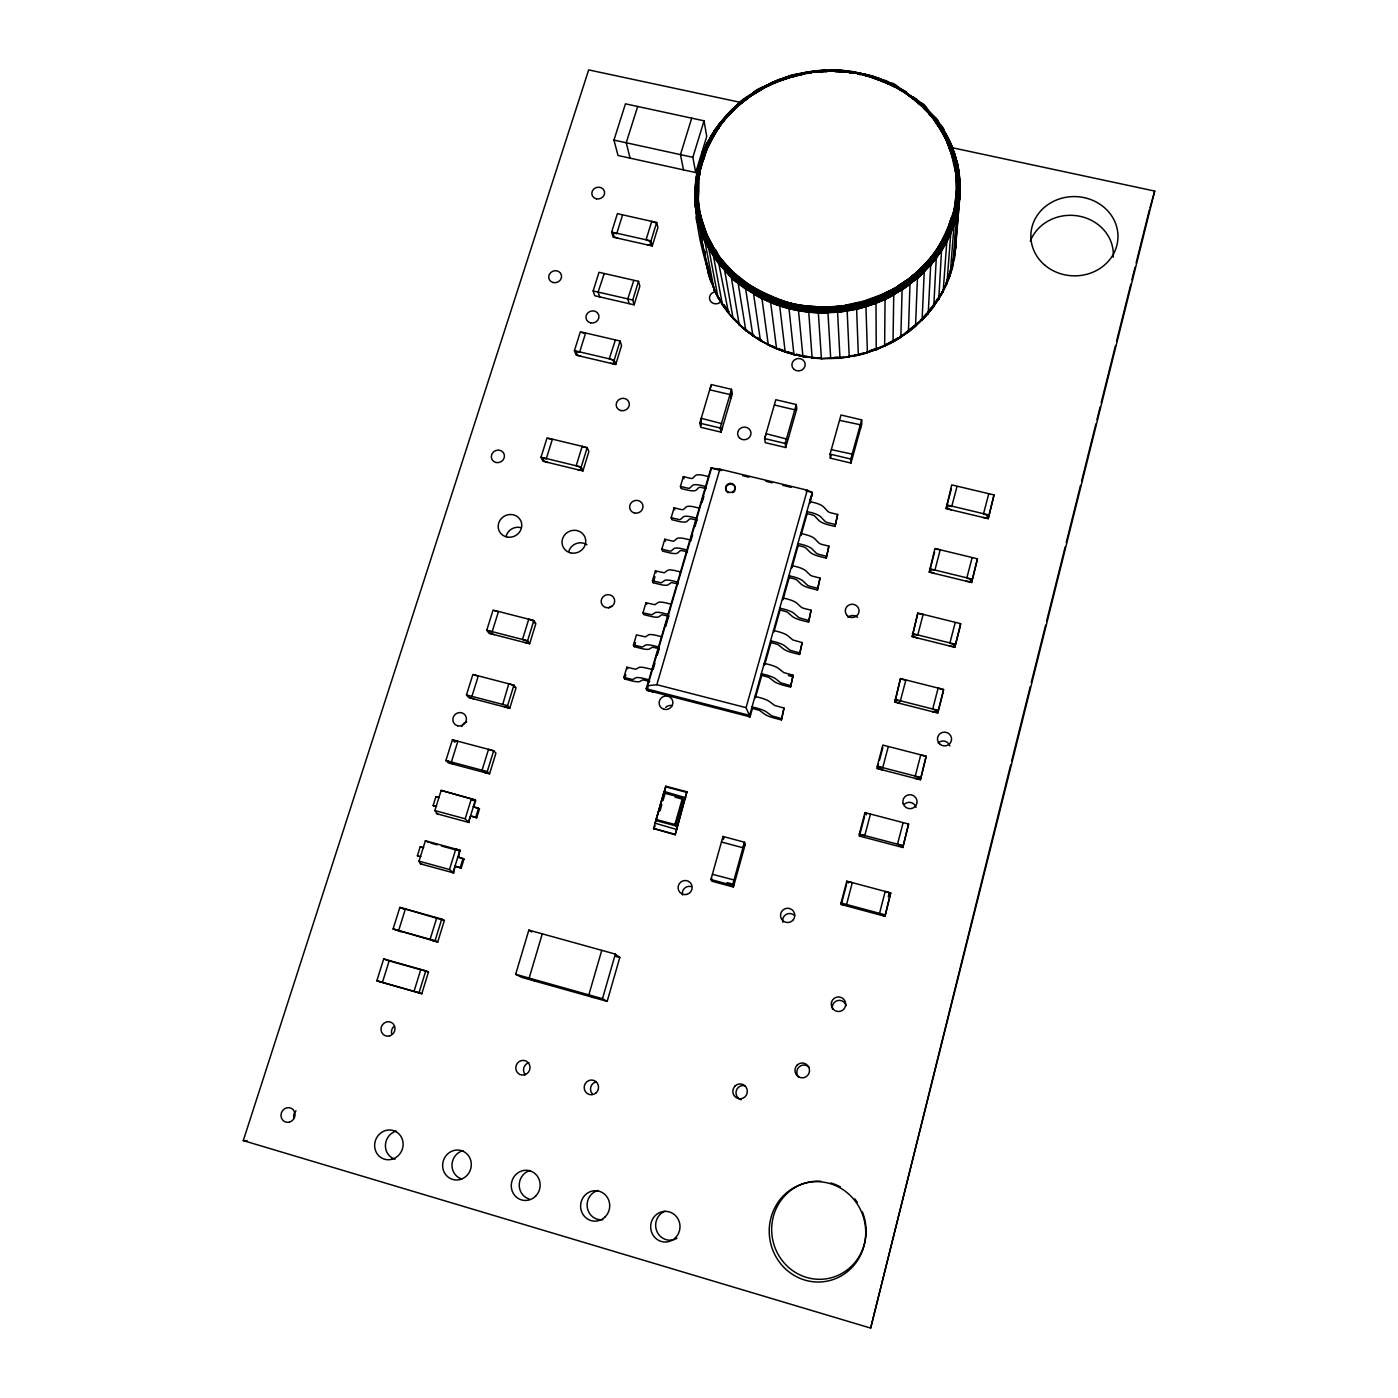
<?xml version="1.0" encoding="UTF-8"?>
<svg xmlns="http://www.w3.org/2000/svg" width="1398" height="1398" viewBox="0 0 1398 1398"><rect width="100%" height="100%" fill="white"/><g stroke="black" fill="none" stroke-linecap="round" stroke-linejoin="round"><path stroke-width="1.5" d="M714.623 134.365L706.899 149.603L698.616 174.383L702.757 157.887L706.305 149.499L713.557 134.365L719.323 127.148L713.749 134.173L705.693 151.124C711.879 137.179 699.315 153.99 702.53 154.147C706.951 153.098 703.211 163.356 699.489 162.692C701.01 162.867 694.334 174.4 697.864 171.028C702.984 171.57 695.051 184.204 697.305 188.136C695.575 220.395 709.398 252.601 732.989 274.48C801.299 341.462 935.978 305.987 955.131 209.927C956.267 199.582 960.199 184.781 956.267 175.327C956.022 177.109 954.624 183.103 957.647 184.361C958.381 167.376 948.438 148.607 944.821 135.274C982.445 200.508 935.594 285.804 865.974 303.436C798.538 326.52 712.036 287.324 698.685 214.051C684.391 145.235 743.753 79.424 810.788 72.434M817.655 306.704L817.585 308.434L838.94 308.469L865.24 303.174L889.932 293.108L898.565 287.604L897.813 285.961L905.45 280.858L906.096 281.837L881.946 295.922L852.221 306.442L825.554 309.255L812.186 308.766L808.219 307.822L808.359 305.97M882.645 769.966L878.608 768.673L878.608 766.855L882.662 767.904L888.254 746.742M883.816 296.114L892.378 291.798L893.741 294.926L893.025 341.986L884.637 346.232L885.039 299.574C883.868 290.102 871.164 304.712 865.834 302.999C827.668 314.76 784.453 309.797 750.656 288.215C709.869 263.68 687.362 210.294 701.569 165.663M818.284 71.962C826.498 70.075 835.48 69.131 844.864 71.001M695.575 202.448L694.928 188.957L697.305 188.136M883.606 915.76L883.623 914.607M884.986 916.302L890.701 892.903L846.804 881.159L841.037 902.968L841.264 904.523L884.986 916.302L890.701 892.903M889.932 293.108L890.474 292.252C930.911 268.101 956.791 233.658 956.302 183.75M956.547 183.767C957.473 200.945 954.974 218.472 946.673 234.619L950.081 226.319L948.875 225.532L941.605 241.382L942.584 242.448L946.621 234.375M957.473 184.047L957.473 192.907L956.494 175.362L953.506 158.708L944.244 135.082M808.481 308.416L812.098 357.94L821.377 358.727L839.988 358.255L837.385 308.626M899.683 336.464L900.836 337.337L902.094 289.945L900.557 286.922L892.378 291.798M698.755 182.212C699.559 199.04 696.152 211.36 697.637 182.474M806.995 356.333L802.941 356.577L798.503 310.688C798.45 309.045 799.044 307.455 798.974 305.812C775.174 299.015 746.847 287.901 728.76 267.385C700.66 239.25 690.787 195.038 703.701 157.502C701.901 150.233 741.15 96.008 718.31 127.183L713.557 134.47C727.572 112.312 748.21 95.606 771.644 83.653M797.839 74.793C811.312 69.393 837.577 69.83 854.195 71.857C853.357 76.104 846.891 69.917 844.637 71.228C830.045 70.11 814.702 70.18 800.565 74.653L803.85 73.989C778.738 77.572 829.101 67.803 826.34 71.228M830.709 358.5L827.738 309.203M865.834 302.999L867.424 352.803L858.355 355.267L856.485 305.515M894.86 702.128L900.469 678.572L943.528 689.441L943.161 692.22L937.743 713.032L894.86 702.128L900.469 678.572M889.268 893.969L889.32 892.728L885.196 891.435L879.499 913.506M900.399 337.18L908.455 331.868L909.958 284.144L908.35 281.505L900.557 286.922M908.35 332.112L915.533 326.136L917.438 278.115L915.69 275.598L908.35 281.505M900.207 703.491L896.205 702.163L896.275 700.066L900.312 701.08L905.817 680.249L901.797 679.236M920.496 319.635L922.103 320.125L924.27 271.299L922.54 269.22L915.69 275.598M697.27 199.687L697.917 182.317L699.839 173.894M698.091 182.264C695.121 223.348 710.446 285.646 798.94 306.477C776.24 301.286 749.101 290.487 734.999 273.501M954.152 251.238C958.032 249.945 955.009 217.441 955.603 242.431M955.987 241.854L954.205 259.172L952.597 259.626M957.595 188.765L960.234 189.831L959.779 198.97L957.123 197.502L957.368 180.045L952.912 155.772L956.005 167.708L957.403 180.325M922.54 269.22L928.849 262.405L930.719 264.379L928.237 313.362L907.844 331.99M742.478 102.823L588.68 69.9L243.287 1140.593L870.657 1328.1L1010.632 765.038M912.195 636.667L917.822 613.058L960.618 623.648L960.146 626.793L954.817 647.291L912.195 636.667L917.822 613.058M816.415 72.084L816.275 70.704L825.816 70.424M927.73 313.694L933.759 306.546L936.345 256.725L934.615 255.222L928.849 262.405M818.075 309.133L821.43 358.587M901.483 846.943L901.588 845.475L897.499 844.182L903.091 822.845M937.219 299.277L938.792 299.067L941.605 249.071L939.788 247.673L934.615 255.222M917.507 637.995L913.541 636.667L913.698 634.255L917.7 635.269L923.152 614.369L919.133 613.739M902.828 847.503L908.578 824.051L864.96 812.605L859.281 834.082L859.403 836.039L902.828 847.503L908.578 824.051M941.553 291.763L943.178 291.431L946.761 242.116L945.922 240.806L944.332 239.809L939.788 247.673M947.984 278.062L945.66 284.056L946.953 283.549L950.745 233.833L949.889 232.575L948.246 231.701L944.332 239.809M957.106 167.865L957.42 163.409L954.834 162.85M948.368 276.035L950.098 275.458L954.048 225.34L952.807 223.89L951.496 223.365L948.246 231.701M958.591 178.647L959.098 172.338L957.123 163.042M951.217 267.892L952.58 267.21L956.669 216.655L958.556 207.62L955.935 206.222L957.123 197.502M956.844 220.325L957.193 215.974M958.259 202.92L958.609 198.568M959.675 185.515L958.783 171.727L956.459 171.395M942.584 291.885L949.714 275.913L954.397 258.822L959.657 198.516L959.71 180.534L957.368 180.045M959.902 180.726L960.269 190.058L955.341 250.731M929.268 572.166L934.913 548.505L977.447 558.816L971.627 582.512L929.268 572.166L934.598 552.053M695.662 193.658L695.697 180.167L698.074 179.521M695.086 188.765L697.322 171.29M915.008 778.354L919.098 779.158L919.272 777.393L915.201 776.327L920.758 754.833L924.794 756.161M934.563 573.46L930.631 572.114L930.858 569.44L934.843 570.419L940.225 549.798L936.206 549.222M792.649 353.642L776.606 348.853L770.665 302.615L771.696 299.12M870.255 350.531L875.428 348.749L876.231 349.622L876.004 303.383L874.956 299.871M956.145 192.208L954.851 209.455L950.081 226.319M957.403 192.679C957.857 207.131 952.405 211.972 948.875 225.532M946.096 508.61L951.758 484.896L994.03 494.944L988.194 518.693L946.096 508.61L951.356 488.793M956.215 204.545L957.49 192.435M920.426 779.769L926.175 756.231L882.854 745.082L877.245 766.244L877.262 768.568L920.426 779.769L926.175 756.231M790.15 302.702L789.818 304.502L786.095 304.065M951.356 509.868L947.46 508.505L947.757 505.569L951.723 506.513L956.983 486.591M835.235 70.389L844.829 70.669L835.305 70.022M932.379 711.669L936.45 712.386L936.695 710.324L932.641 709.293L938.128 688.078L942.13 689.406M797.664 74.199C783.981 75.44 786.218 79.616 797.943 75.177M937.743 713.032L943.528 689.441M699.192 173.911L697.515 182.788L700.608 165.715M959.465 198.306C954.362 259.888 897.446 307.245 837.647 311.789C805.563 314.795 772.343 306.948 745.711 288.617C743.963 284.248 726.838 280.282 732.989 274.48M954.013 257.354L954.869 251.046M955.131 250.889L951.916 267.787L946.341 284.056M949.469 645.963L953.523 646.627L953.873 644.268L949.836 643.255L955.201 622.669M699.175 172.601L697.078 191.246L698.301 190.565M764.426 293.37C764.322 297.914 753.347 292.077 756.475 289.141M767.519 343.908L760.425 340.658L753.609 294.192L754.972 290.871M954.817 647.291L960.618 623.648M966.315 581.219L970.369 581.813L970.771 579.191L966.769 578.213L972.047 557.924M773.251 82.587L764.968 86.606L781.639 79.179L811.522 72.347M755.794 290.819L748.14 286.031L748.891 284.423M971.627 582.512L977.447 558.816M982.916 517.435L986.953 517.976L987.425 515.058L983.458 514.115L988.666 494.123M825.816 70.215C812.308 70.582 788.28 74.513 779.909 80.298M842.225 71.875C817.009 68.799 865.397 73.098 835.13 71.42M697.165 171.465L695.697 180.167M988.194 518.693L994.03 494.944M954.502 209.263L955.987 200.823M741.709 279.198L740.888 280.753L748.14 286.031M760.564 340.867L745.816 330.487L738.196 283.549L739.857 280.439M781.307 300.151L780.888 301.951L789.818 304.502M821.342 358.517L849.25 357.084L846.996 307.403M731.259 276.961L739.192 324.686L745.99 330.732L747.126 330.243M770.508 83.129L779.385 79.441L770.578 83.076L771.486 84.247M812.168 357.975L819.7 357.713M714.046 134.173L705.973 149.534L698.86 174.016M699.017 173.946L700.922 165.628M958.451 207.393L953.925 224.868M844.497 71.473C907.424 74.723 965.686 132.6 958.067 197.66C952.073 265.41 883.711 314.253 818.022 310.094C753.959 309.692 691.888 254.611 696.396 188.206C699.122 122.325 761.997 71.543 825.764 70.704M788.542 76.663C784.558 76.838 745.466 94.417 770.123 84.946M862.566 74.111C840.513 70.844 863.597 73.203 868.088 76.453M699.996 162.465C668.803 262.352 787.965 341.077 875.62 301.671C953.453 277.8 990.466 166.047 926.542 110.914M1011.698 760.809L1030.221 686.645M1031.287 682.416L1045.582 625.203M1046.648 620.974L1065.171 546.828M1066.237 542.581L1080.532 485.386M1081.58 481.139L1095.875 423.944M1096.941 419.715L1100.121 406.993M1101.17 402.764L1115.464 345.551M1116.53 341.322L1130.825 284.109M1131.873 279.88L1135.054 267.158M1136.12 262.929L1149.348 209.962M870.657 1328.1L1154.713 191.072L951.793 147.629M954.694 209.351L949.871 226.057M949.696 228.224C957.053 208.809 959.238 187.472 955.516 167.009M888.272 896.695L889.32 892.728M729.057 311.841L722.451 304.816L713.539 256.638L715.671 254.069M841.264 904.523L846.489 884.812M859.403 836.039L864.541 816.624M877.262 768.568L878.381 764.374M879.499 760.163L882.837 747.546M846.541 904.628L852.273 882.627L848.202 881.719L848.341 883.012M753.33 94.348L757.733 91.482M933.759 306.546L927.94 313.694M762.382 87.392C751.757 91.045 751.233 96.008 761.595 89.332M733.408 887.031L732.517 885.388L744.487 842.225L722.993 836.476L710.935 879.552L711.949 881.229L733.408 887.031L745.309 844.112L744.487 842.225M850.963 463.053L850.788 459.051L861.657 419.872L841.002 415.014L830.062 454.123L830.342 458.16L850.963 463.053L861.762 424.083L861.657 419.872M733.688 885.493L734.02 879.971L712.561 874.327M781.115 718.485L771.766 715.846L766.139 711.722A10.59 2.027 15.7 0 0 757.594 708.314L752.037 706.881L752.456 708.367L759.603 710.429L764.828 714.273A10.537 2.01 15.6 0 0 774.719 718.188L781.43 719.918L783.998 708.07L774.667 705.448L769.057 701.254A10.572 2.08 15.7 0 0 760.529 697.829L754.972 696.396M790.237 685.527L780.923 682.906L775.383 678.589A10.537 2.202 15.7 0 0 766.89 675.129L761.351 673.714L761.753 675.304L768.865 677.366L774.02 681.368A10.485 2.184 15.6 0 0 783.841 685.37L790.534 687.082L793.103 675.199L783.806 672.595L778.267 668.209A10.537 2.254 15.7 0 0 769.791 664.732L764.269 663.316L764.654 664.941L771.032 642.189M799.307 652.831L790.027 650.227L784.558 645.719A10.502 2.359 15.6 0 0 776.117 642.189L770.595 640.791L770.962 642.486L778.039 644.548L783.125 648.724A10.45 2.342 15.5 0 0 792.893 652.796L799.569 654.474L802.155 642.573L792.876 639.969L787.424 635.426A10.485 2.412 15.6 0 0 779.001 631.879L773.496 630.481M808.306 620.363L799.062 617.776L793.662 613.093A10.468 2.516 15.6 0 0 785.274 609.511L779.769 608.13L780.101 609.93L787.161 611.975L792.177 616.308A10.415 2.499 15.5 0 0 801.893 620.45L808.533 622.11L811.12 610.192L804.095 608.445A3.582 0.874 15.5 0 1 801.264 607.221L796.511 602.87A10.45 2.569 15.6 0 0 788.14 599.253L782.653 597.89L782.967 599.707M817.236 588.139L810.228 586.409A3.582 0.909 15.4 0 1 807.397 585.168L802.697 580.712A10.433 2.674 15.6 0 0 794.361 577.059L788.874 575.696L789.171 577.584L793.592 578.685A3.617 0.926 15.6 0 1 797 580.17L801.159 584.137A10.38 2.656 15.4 0 0 810.805 588.348L817.446 589.991L820.032 578.056L813.042 576.308A3.565 0.926 15.4 0 1 810.211 575.067L805.528 570.559A10.415 2.726 15.6 0 0 797.21 566.889L791.74 565.526L792.019 567.466M826.096 556.159L819.123 554.447A3.565 0.979 15.4 0 1 816.31 553.189L811.661 548.575A10.38 2.831 15.6 0 0 803.378 544.853L797.926 543.507L798.188 545.5L802.592 546.583A3.6 0.979 15.6 0 1 805.964 548.086L810.071 552.21A10.345 2.813 15.4 0 0 819.665 556.474L826.27 558.099L828.874 546.129L821.902 544.416A3.565 0.996 15.4 0 1 819.088 543.158L814.475 538.492A10.38 2.883 15.5 0 0 806.209 534.77L800.757 533.424L801.002 535.451M834.903 524.407L827.931 522.712A3.547 1.031 15.4 0 1 825.135 521.437L820.574 516.666A10.345 2.988 15.5 0 0 812.343 512.891L806.891 511.563L807.135 513.643L811.522 514.709A3.582 1.031 15.5 0 1 814.877 516.246L818.931 520.51A10.293 2.971 15.4 0 0 828.455 524.844L835.043 526.452L837.664 514.464L830.709 512.769A3.547 1.048 15.4 0 1 827.913 511.493L823.37 506.653A10.345 3.041 15.5 0 0 815.139 502.861L809.704 501.533M781.43 719.918L783.998 708.07M790.534 687.082L793.103 675.199M799.569 654.474L802.155 642.573M808.533 622.11L811.12 610.192M817.446 589.991L820.032 578.056M826.27 558.099L828.874 546.129M835.043 526.452L837.664 514.464M830.342 458.16L831.251 454.892M748.646 716.545L750.079 716.859L746.06 707.65L807.275 490.191L719.865 469.151L710.988 468.05L646.226 688.76L646.994 690.297L654.054 692.15M752.456 708.367L750.079 716.859L646.994 690.297L647.99 686.925M755.392 697.934L761.753 675.304M773.95 631.861L780.329 609.109M783.23 598.763L789.625 576.011M791.932 567.745L798.328 544.993M807.275 513.153L801.159 534.945L800.897 532.918M807.275 490.191L812.255 492.428L810.071 503.158L809.844 501.043M719.341 297.844L718.013 297.494L708.856 248.966L711.075 246.537M1149.942 207.865L1154.713 191.072M675.182 834.816L686.872 791.792L665.728 786.2L653.548 828.49L675.182 834.816L686.872 791.792M785.711 447.535L796.773 408.81L796.283 404.529L775.82 399.723L764.619 438.57L765.283 442.677L785.711 447.535L785.169 443.446L796.283 404.529M675.723 825.834L674.902 824.505L682.504 797.926L663.928 793.016L656.274 819.543L657.165 820.888L675.723 825.834L683.29 799.359L682.504 797.926M607.169 1001.387L602.486 998.696L615.33 954.1L528.846 930.107L515.652 974.301L521.769 977.394L607.169 1001.387L619.786 957.543L615.33 954.1M765.056 437.801L766.034 433.695L786.62 439.024M654.002 829.154L655.015 825.624M665.151 790.447L665.728 786.2M660.101 810.718L661.848 804.619M663.019 800.547L664.784 794.448L663.928 793.016M700.748 165.663L703.928 157.555M601.752 950.343L588.838 994.852L593.748 997.613M805.93 490.908L812.255 492.428L749.643 715.409L646.226 688.76L647.676 685.736L656.85 684.705L719.865 469.151M721.071 432.139L720.162 427.998L731.521 389.326L711.233 384.555L699.804 423.157L700.817 427.334L721.071 432.139L732.36 393.659L731.521 389.326M647.676 685.736L711.652 467.683M653.093 669.52L654.893 663.403M657.27 655.26L659.07 649.161L658.336 647.484M665.745 626.409L668.786 615.994M690.787 541.009L692.622 534.752M695.051 526.434L696.886 520.178L696.291 518.116L690.927 516.823A10.31 2.796 16.5 0 0 683.535 516.683L680.511 519.392A3.53 0.944 16.6 0 1 678.013 519.34L671.18 517.679L674.098 507.806L680.931 509.466A3.53 0.961 16.6 0 0 683.447 509.501L686.47 506.723A10.293 2.848 16.5 0 1 693.862 506.827L699.227 508.121M702.111 502.371L703.841 496.482M734.282 274.427C719.463 260.011 708.576 245.821 703.037 223.61M710.988 386.25L709.922 389.85L730.193 394.62M651.905 669.432L646.453 668.052A10.485 2.045 16.3 0 0 639.078 667.388L635.81 669.275L626.863 667.213L623.823 677.453L632.787 679.533L636.038 677.698A10.502 1.992 16.3 0 1 643.412 678.397L648.864 679.795L649.616 681.368L642.8 679.847L639.76 681.525A10.415 1.975 16.4 0 1 631.232 680.704L624.661 679.009L625.867 674.919M661.516 636.684L656.081 635.321A10.45 2.219 16.4 0 0 648.689 634.779L645.369 636.876L636.457 634.867L633.434 645.02L642.364 647.047L645.684 645.02A10.45 2.167 16.4 0 1 653.058 645.596L658.493 646.977L659.209 648.655L652.394 647.169L649.319 649.056A10.38 2.132 16.4 0 1 640.791 648.357L634.238 646.68L635.443 642.626M676.737 583.578L671.215 582.564L668.244 584.801A10.31 2.446 16.5 0 1 659.681 584.364L653.181 582.739L654.946 576.745M542.284 933.847L529.143 978.093L535.032 981.116M642.975 612.831L651.887 614.823L655.243 612.586A10.415 2.324 16.4 0 1 662.635 613.04L668.052 614.404L668.733 616.169L661.936 614.736L658.808 616.815A10.345 2.289 16.5 0 1 650.28 616.238L643.744 614.596L642.975 612.831L645.963 602.748L654.876 604.722L658.248 602.416A10.415 2.377 16.4 0 1 665.623 602.835L671.04 604.198M653.181 582.739L652.447 580.886L655.417 570.873L664.295 572.796L667.72 570.279A10.363 2.534 16.4 0 1 675.112 570.611L680.511 571.939M687.571 551.948L683.22 550.864A3.582 0.909 16.4 0 0 680.197 550.76L677.593 553.031A10.275 2.604 16.6 0 1 669.03 552.717L662.547 551.109L661.848 549.169L664.784 539.226L671.634 540.904A3.53 0.909 16.6 0 0 674.151 540.974L677.121 538.387A10.328 2.691 16.5 0 1 684.513 538.597L689.896 539.908M680.442 486.417L687.257 488.059A3.512 0.996 16.6 0 0 689.773 488.077L692.814 485.176A10.275 2.953 16.5 0 1 700.223 485.211L705.571 486.487L706.13 488.653L701.813 487.587A3.565 1.014 16.5 0 0 698.79 487.587L696.099 490.174A10.188 2.918 16.6 0 1 687.536 490.104L681.071 488.549L680.442 486.417L683.342 476.613L690.158 478.256A3.512 1.014 16.6 0 0 692.657 478.256L695.732 475.303A10.258 2.988 16.5 0 1 703.142 475.303L708.489 476.578M707.108 238.726L704.802 240.98L714.168 289.893L718.222 297.791M745.449 99.712L750.289 96.357M954.048 225.34C960.601 215.956 952.789 208.791 951.496 223.365M948.77 276.07L950.605 269.936M950.972 269.901L946.027 284.074M950.046 275.651L952.58 267.21M789.66 305.026L788.996 308.643L793.942 354.603L803.203 356.35M695.697 172.566L692.849 157.327L704.05 120.822L625.448 103.836L613.967 140.08L618.003 155.493L695.697 172.566L706.724 136.532L704.05 120.822M452.969 872.771L459.942 850.194L455.818 849.058L449.492 869.521L453.668 872.911L455.066 865.991L461.218 868.071L463.996 859.054L457.862 856.957L463.996 859.054M479.462 808.865L473.38 806.698L479.462 808.865L476.718 817.795L470.619 815.628L468.557 822.339L475.442 800.006L441.156 790.394L434.848 810.578L437.714 814.055M458.422 857.533L459.942 850.194L425.394 840.74L418.998 861.151L420.483 863.859L453.668 872.911M473.905 807.38L475.442 800.006L441.156 790.394M437.714 942.025L435.058 940.732L441.733 919.063L399.845 907.407L393.083 928.971L437.714 942.025L444.354 920.496L441.733 919.063M489.545 773.863L487.238 771.591L493.686 750.726L452.41 739.787L445.892 760.564L448.426 762.889L489.545 773.863L495.941 753.12L493.686 750.726M509.746 708.332L507.579 705.693L513.922 685.142L472.891 674.465L466.46 694.946L468.872 697.637L509.746 708.332L516.054 687.886L513.922 685.142M529.65 643.762L527.605 640.756L533.861 620.502L493.075 610.105L486.749 630.271L489.02 633.329L529.65 643.762L535.853 623.613L533.861 620.502M582.914 470.951L581.219 467.019L587.212 447.57L547.072 437.871L541.009 457.251L542.913 461.218L582.914 470.951L588.873 451.589L587.212 447.57M615.732 364.476L614.229 360.002L620.1 341.025L580.362 331.763L574.421 350.671L576.133 355.179L615.732 364.476L621.551 345.603L620.1 341.025M634.115 304.816L632.735 300.046L638.519 281.33L599.008 272.295L593.154 290.941L594.744 295.747L634.115 304.816L639.847 286.206L638.519 281.33M652.254 245.978L650.979 240.91L656.676 222.474L617.392 213.667L611.625 232.051L613.11 237.153L652.254 245.978L657.899 227.629L656.676 222.474M460.274 867.424L463.07 858.389M475.809 817.026L478.57 808.096M379.872 981.815L421.794 993.733L428.504 971.942L424.765 970.579M691.713 118.148L680.459 154.619L683.5 169.892M762.557 87.55C733.443 104.221 747.301 99.048 764.654 87.672M468.557 822.339L465.185 818.791L471.458 798.555M704.173 231.701L704.644 232.645L705.815 231.561M376.848 980.749L383.681 958.923L425.778 970.824L419.016 992.72L376.848 980.749L380.833 982.06M418.456 856.345L417.425 855.663L420.239 846.681L423.699 847.625M434.149 806.279L433.153 805.493L435.931 796.598L439.374 797.524M637.68 106.475L626.234 142.753L630.079 158.149M699.14 213.946C693.862 214.121 696.606 227.857 701.114 222.387M702.303 154.252L699.489 162.692M746.602 97.353C741.761 99.328 735.103 106.353 742.81 102.019C742.355 99.73 708.349 135.466 729.074 114.898M700.363 166.065L704.959 153.151M951.671 217.354L945.887 233.711L930.404 260.587L921.684 270.059L906.288 282.448L913.541 276.542L912.684 275.266M742.408 102.194C711.599 127.235 755.217 88.109 775.488 82.587M698.144 207.987L699.664 216.41L700.887 215.502M839.988 358.238L858.407 355.214L854.44 355.179M706.899 149.603C690.123 183.016 717.716 124.719 718.939 126.973M706.479 149.499C696.658 172.88 695.243 199.582 702.39 223.89M694.754 198.201L697.235 196.786M723.622 120.018L729.966 113.448M780.538 302.37L779.7 305.935L785.222 352.086M722.679 122.203C735.61 106.021 717.349 123.653 719.393 126.606M946.778 283.881L950.098 275.458M954.03 225.113L946.761 242.116M728.76 267.385L727.816 268.835M720.319 122.867L714.448 130.433L716.458 130.696L717.593 129.105L709.363 142.037L710.464 141.862M718.327 126.991L729.389 113.57L736.536 107.489M714.448 130.433L709.66 138.542L714.78 130.241M772.727 297.04C770.403 301.112 779.053 300.64 780.888 301.951L755.864 290.382M702.53 154.147L705.99 145.916M853.654 72.347L871.269 76.436L876.721 78.952M871.74 77.449L872.562 76.139L863.3 73.849L835.165 71.018M949.522 225.812C939.019 254.419 914.816 276.996 890.474 292.252M925.756 262.772C929.163 268.573 934.79 249.945 937.761 249.63C953.366 225.55 960.461 195.318 954.642 166.991M946.533 234.252L949.993 226.196M810.071 499.96L812.483 494.577M705.745 149.866L709.468 141.775M943.213 289.945L945.083 286.031M943.021 291.745L946.953 283.549M950.43 233.099C924.532 293.353 851.295 324.266 789.031 307.735C758.852 300.133 731.102 281.907 713.749 255.851C712.561 249.281 697.043 236.192 703.788 230.653M950.71 233.606L942.112 250.137M717.856 253.999C714.43 244.912 710.254 250.102 708.209 240.089M716.458 130.696C714.063 136.637 706.427 140.516 705.78 146.021M708.716 144.361L711.827 138.262M871.164 76.506L890.229 84.649L879.587 79.476M946.254 233.973L937.499 249.316L926.559 263.61M763.151 295.275L761.962 298.7L768.323 344.957L776.921 348.836L768.323 344.957M938.67 297.512L940.854 293.737M942.287 291.902L927.468 313.641M942.829 291.832L933.252 306.756M938.635 299.347L943.178 291.431M701.656 232.033L701.429 232.75C697.34 233.816 721.473 313.938 712.788 284.51M715.042 130.224C684.705 172.478 694.911 229.412 709.433 274.585M870.867 77.082L888.149 82.971M942.532 242.203L930.404 260.587M888.901 84.02C891.644 78.463 908.945 96.252 889.722 82.954M933.654 305.183L937.586 299.382M933.48 306.739L938.792 299.067M942.095 249.91L930.963 265.183M714.378 130.608L719.883 122.919M697.847 205.401L695.383 206.991L708.384 273.991L711.023 282.221L712.351 282.553M932.623 257.284L937.883 249.91M887.503 83.373L896.031 86.763L902.584 91.499M897.027 88.161L898.442 87.235M718.624 126.886L724.042 119.966M747.196 285.908L745.676 289.124L752.91 335.817L754.116 335.485L751.32 333.388M718.24 128.074L725.877 118.271M768.568 345.166L774.177 346.704M929.023 310.618L931.208 307.857M932.658 306.634L922.33 318.744M936.817 257.599L917.542 278.621M892.955 342.056L900.941 337.11M863.3 73.849L872.632 76.191M719.69 123.199L739.123 103.033M789.258 77.537L790.324 76.331L781.604 79.197L787.528 77.939M932.239 256.55L913.471 276.385M932.483 256.882L920.443 270.705M906.935 93.946C890.631 82.866 922.051 102.928 922.54 106.964L914.939 100.289M911.95 278.709L913.541 276.542M724.374 120.123L736.362 107.349L750.149 96.2M881.177 79.337C900.155 89.123 884.41 77.327 879.272 80.035M924.428 315.965L926.839 313.362M915.41 326.398L922.138 319.967M921.649 320.247L928.237 313.362L922.016 320.212M734.195 109.533L729.564 113.325M733.338 109.726L732.482 109.271L726.139 115.877M731.171 112.609L733.67 109.988M926.123 263.086C892.623 300.116 838.171 315.389 790.01 303.156M920.321 270.286L926.664 263.785M910.325 96.567C929.757 110.197 945.188 130.416 952.178 153.763M918.521 322.484L900.172 337.005M924.497 271.894L902.112 290.172M739.315 103.085L732.482 109.271M737.288 106.72L740.416 103.889M845.877 307.001L845.65 305.166L863.929 301.077L881.439 294.628L882.033 296.359L898.53 287.341L920.094 269.936M919.098 103.697C924.008 98.769 934.808 121.207 920.566 102.823M726.663 268.067L724.741 270.932L733.076 318.447L734.562 318.377M905.607 92.006C918.067 101.862 919.15 96.969 942.951 130.259C978.845 186.004 950.588 264.467 893.077 293.056C835.095 326.136 752.159 311.964 714.518 254.925C679.131 204.824 697.2 131.097 746.812 97.493M907.337 331.588L914.309 325.961M908.053 332.095L915.533 326.136M747.615 98.244L745.396 99.974L748.577 97.72M738.808 103.295L746.427 97.301M905.991 281.645L913.383 276.21M917.839 101.757C922.855 106.388 931.907 115.842 937.184 123.775M743.194 101.705L749.782 95.903M925.563 109.83L927.468 109.184M720.879 261.251L718.852 263.977L728.393 312.103M899.945 336.761L902.898 334.699M900.574 337.302L908.455 331.868M910.028 284.423L885.039 299.574L857.166 309.15M746.148 97.528L754.308 92.111M898.565 287.604L906.096 281.837M923.309 108.013L929.548 114.059M749.555 95.99L757.297 90.992M757.506 91.167L749.573 96.095L754.466 93.544M898.372 337.687L884.025 345.533M898.617 337.932C883.763 346.984 865.397 354.865 848.953 355.878M892.85 342.056L900.924 337.25M753.941 92.111L762.12 87.288M898.198 286.573L881.823 295.502L864.348 302.877M763.867 87.934L757.104 91.167L765.422 86.903M757.104 91.167L782.006 79.791M929.181 114.269C934.493 119.669 938.477 123.898 942.06 131.464M934.755 120.578C940.889 127.201 939.316 119.092 932.903 115.737M893.741 294.926C856.502 315.616 810.124 318.499 770.665 302.387M884.2 345.795L893.042 341.828M753.854 335.73L739.262 324.843M762.015 87.497L770.787 83.181M881.439 294.628L889.792 290.557L890.229 291.413M881.544 294.838C906.411 283.829 928.272 264.711 941.605 241.382M890.316 291.623C859.753 307.385 823.3 313.03 789.835 304.048M764.968 86.711L773.374 82.727M934.546 120.927L944.821 135.274M877.28 348.382L882.348 346.25M884.794 346.005L867.162 352.593L866.795 351.719M876.179 349.832L884.375 346.005M778.389 81.364L787.144 78.236M881.736 295.275C826.201 321.592 753.033 305.48 717.296 254.436M882.016 296.236L873.313 299.906L872.806 298.141M852.221 306.442L873.243 299.469M773.164 82.779L781.779 79.337M773.461 82.849L799.376 74.671M825.554 309.255L827.039 308.661L827.004 306.809M905.834 91.866L881.02 79.511L853.986 72.207M777.288 81.766L787.441 78.183M742.408 101.495L744.086 100.918M866.917 352.069L875.602 349.098M867.162 352.593L876.231 349.622M779.263 79.476L788.35 76.366M781.604 79.371L790.604 76.96M947.32 142.876C950.343 141.652 954.118 152.295 950.395 150.722M949.591 146.283L952.073 146.72L948.281 138.227L945.974 138.35L952.545 154.462L955.096 155.073L947.861 138.018L938.652 122.797M859.822 353.991L863.37 353.03M858.232 355.005L867.424 352.663M864.191 302.003C835.41 308.801 801.369 309.552 772.622 297.25M864.296 302.422L836.476 308.137M789.486 77.449L798.555 75.16M849.075 356.542L858.424 355.075M799.132 74.199L808.184 72.451L790.272 76.506L802.085 74.269M952.842 158.778L954.135 159.127L948.124 142.718M807.572 73.412L811.294 72.818M811.137 72.801L807.135 73.325L806.821 72.347M808.254 72.766L826.34 71.036L844.462 71.648M837.664 312.086L847.45 310.828M843.588 357.241L834.396 358.045M845.755 305.865L827.004 307.525L799.027 305.341M740.311 280.806C724.374 266.983 708.384 246.24 702.215 224.012M816.38 71.682L825.764 71.053M819.368 71.945L827.039 71.438L825.764 71.438M834.361 357.364L838.031 357.137M834.379 357.731L839.953 357.958M836.476 308.032L808.236 307.158M827.878 71.385L817.288 71.805M827.826 312.925C801.963 313.554 775.855 307.298 753.609 293.947M835.305 71.578L844.654 71.333L826.375 70.616M243.287 1140.593L247.149 1140.716M798.992 307.036L817.585 308.434M812.343 357.451L819.665 358.028M821.465 358.412L802.941 356.577L812.273 357.696M707.912 266.494L706.462 265.795M853.706 73.22L849.879 72.766L853.689 72.521M844.759 70.669L854.248 71.892M844.444 71.84L853.794 72.818M808.219 307.368L780.958 301.286M798.922 306.354L808.219 307.822M806.908 356.647L796.161 354.55M853.479 72.644L862.601 74.286M854.143 71.892L863.58 74.077L854.073 72.014M933.165 115.719L913.296 97.126M857.446 74.024L861.203 74.81M864.96 75.614L871.338 76.628L862.391 74.269M951.217 150.635L955.673 167.061M613.967 140.08L692.849 157.327M796.283 354.253L799.831 355.022M793.924 354.463L803.116 356.525M655.575 222.771L651.748 221.373L646.051 239.809L649.895 241.207L650.874 245.157L647.344 244.877M611.625 232.051L650.979 240.91M593.154 290.941L632.735 300.046M761.805 294.611L763.832 295.083M581.778 332.567L585.5 333.423L579.576 352.331L575.854 351.457L577.182 354.97L581.079 356.333M574.421 350.671L614.229 360.002M699.804 423.157L720.162 427.998M764.619 438.57L785.169 443.446M830.062 454.123L850.788 459.051M946.481 504.835L988.823 514.971M710.988 468.05L721.543 470.584M742.635 475.669L748.961 477.19M765.842 481.244L772.168 482.782M782.723 485.316L791.163 487.343M548.54 438.623L552.297 439.531L546.234 458.911L542.476 458.002L543.962 461.078L547.911 462.441M586.146 447.709L582.197 446.346L576.186 465.796L580.153 467.159L581.463 470.2L577.898 469.728M420.483 863.859L422.021 864.226M541.009 457.251L581.219 467.019M929.565 568.741L972.169 579.139M696.886 520.178L692.552 519.112A3.565 0.961 16.5 0 0 689.529 519.06L686.872 521.489A10.24 2.761 16.6 0 1 678.31 521.297L671.844 519.707L671.18 517.679M686.942 549.973L681.56 548.663A10.345 2.639 16.4 0 0 674.168 548.4L671.355 550.847A3.547 0.891 16.6 0 1 668.698 550.847L661.848 549.169M912.387 633.591L955.253 644.268M652.447 580.886L661.341 582.826L664.749 580.38A10.38 2.481 16.4 0 1 672.123 580.729L677.541 582.075L678.187 583.945M894.947 699.419L938.093 710.376M788.367 675.514L793.4 676.789M494.595 610.786L498.404 611.747L492.096 631.931L488.269 630.952L490.034 633.311L494.088 634.622M486.749 630.271L527.605 640.756M656.85 684.705L746.06 707.65M877.245 766.244L920.67 777.48M474.429 675.112L478.256 676.108L471.86 696.571M466.46 694.946L507.579 705.693M859.281 834.082L902.968 845.615M666.164 786.934L687.257 792.526M675.059 797.175L681.228 798.817M453.966 740.398L457.828 741.429L451.327 762.19L447.465 761.159L453.564 764.252M492.638 750.656L488.514 749.363L482.065 770.211L488.007 773.269L484.39 772.482M862.496 74.111L871.304 76.453M862.269 74.566L879.866 79.529M445.892 760.564L487.238 771.591M656.274 819.543L674.902 824.505M653.548 828.49L674.78 834.169M864.733 75.125L887.433 82.954M471.65 799.971L475.844 801.089M841.037 902.968L885.004 914.816M727.117 882.627L732.989 884.218M710.935 879.552L732.517 885.388M433.153 805.493L436.595 806.419M471.161 816.292L476.718 817.795M434.848 810.578L465.185 818.791M436.211 813.584L469.204 822.583M430.899 843.134L437.224 844.846M441.436 846L460.379 851.172M417.425 855.663L420.885 856.625M455.643 866.55L461.218 868.071M418.998 861.151L449.492 869.521M615.959 956.477L619.786 957.543M444.354 920.496L399.845 907.407M393.083 928.971L435.058 940.732M515.652 974.301L602.486 998.696M425.394 840.74L428.802 842.557M386.652 960.129L428.504 971.942M789.905 303.628C758.118 295.834 729.197 275.633 712.84 247.044M787.581 351.824L792.771 353.344M785.117 351.877L794.169 354.568M785.152 352.016L794.081 354.655M938.879 122.849C949.591 133.596 940.644 132.6 936.922 123.356M901.326 90.643L903.772 91.464L895.769 86.886M870.954 76.89L896.118 86.956L892.186 85.418M382.44 982.357L389.256 960.548M414.035 991.339L420.798 969.461M418.002 992.458L421.794 993.733M781.15 300.605L756.213 289.561M779.105 348.818L784.156 350.688M778.931 349.098L785.693 351.597M776.572 348.714L785.414 351.999C763.081 344.188 742.932 330.417 727.869 312.138M383.681 958.923L387.63 960.356M882.138 81.154L887.206 83.303M772.22 298.788L755.811 290.557L740.975 280.334M769.092 344.747L777.236 348.469M394.708 929.495L401.191 931.802M398.64 930.579L405.385 909.015M430.095 939.404L436.788 917.77M432.489 940.557L436.124 941.518L434.044 940.505M887.992 82.779L896.118 86.851M887.625 83.198C906.446 91.482 922.96 104.78 935.646 120.91M889.111 83.67L895.646 86.991M895.262 87.27L891.749 85.47L894.965 87.218M401.471 907.931L403.69 909.084M764.322 293.58L748.734 284.598L734.824 273.676M761.962 298.7L738.196 283.305M760.425 340.658L768.708 345.096M440.719 918.853L442.764 919.971M895.419 87.323L903.125 91.621M898.128 87.043L906.358 92.006M897.271 87.812C923.222 102.106 944.034 125.977 952.999 154.357M757.069 337.39L761.508 340.256M756.825 337.634L761.281 340.5M752.91 335.817L760.861 340.815M528.846 930.107L531.782 932.012M905.869 93.718L917.892 101.932L910.622 96.34M420.239 846.681L421.27 847.363M903.388 91.377L924.305 107.856L917.577 101.722M745.676 289.124C728.236 276.787 713.994 259.853 704.889 240.508M745.816 330.487L753.382 336.009M435.931 796.598L436.927 797.402M913.506 97.056L920.88 102.928M740.923 280.509L727.991 268.259M739.192 324.686L746.34 330.714M958.783 171.727L960.042 181.163M452.41 739.787L454.909 742.233M734.387 274.235L717.139 254.593L705.396 231.753M731.206 277.468L713.539 256.411M735.75 320.09L740.293 324.72M733.076 318.447L739.542 324.965M924.043 108.502L930.229 114.182L924.078 107.611M927.311 109.079L933.619 116.034M468.015 695.575L469.885 697.672L473.974 698.965M722.224 261.688L727.904 268.416M727.484 311.806L733.268 318.709M502.668 704.644L508.785 683.797L512.874 685.107L514.534 687.257M504.626 706.986L508.225 707.703L506.53 705.641M715.199 253.353L716.807 255.31M929.722 113.989L940.138 127.69M929.373 114.147L934.93 120.735M933.375 115.772L939.124 123.129M722.032 262.247L712.264 247.638M718.852 263.977L708.856 248.739M724.094 304.939L726.576 308.399M723.727 305.079L728.707 311.999M722.853 305.166L728.096 312.156M722.451 304.816L727.676 312.086M935.402 120.63L940.47 127.795M934.738 120.822L944.052 135.117M524.565 642.451L528.147 643.097L526.557 640.756L522.485 639.445L528.741 619.209L532.813 620.52L534.368 622.949M943.056 133.055L943.877 134.348M676.702 829.503L655.085 823.177L664.225 791.478L685.754 797.786M718.991 297.896L723.395 305.166M718.415 297.879L723.098 305.183M718.013 297.494L722.661 305.096M711.425 878.381L712.211 879.692M939.963 127.725L949.155 145.252M939.369 127.934L947.757 142.753M948.281 138.227L943.807 130.311M709.24 239.303L713.26 246.799M708.454 239.792L712.508 247.341M623.823 677.453L624.661 679.009M626.863 667.213L627.685 668.803M790.412 76.471L799.324 74.478M708.856 248.966L701.499 232.295L695.627 206.327M715.811 292.234L717.716 296.009M714.168 289.893L718.083 297.669M721.595 842.05L743.089 847.8L744.208 843.78L744.837 845.248M722.731 838.031L723.465 839.534M722.993 836.476L723.937 838.416M648.707 680.319L649.476 681.875M633.434 645.02L634.238 646.68M708.629 239.652L700.433 215.642M708.139 240.211L702.076 224.134L698.528 207.533M704.644 232.522L708.087 240.456M645.963 602.748L646.715 604.53M704.802 240.98L698.72 224.099M711.652 282.536L714.85 290.347M714.588 290.295L708.594 274.323M705.186 257.477L704.819 251.378M947.529 142.806L953.296 158.708M655.417 570.873L656.134 572.743M951.531 146.074C982.881 218.507 921.824 301.252 847.345 309.744C777.218 324.004 696.344 272.348 695.243 197.363M701.883 224.379L704.644 232.645M664.784 539.226L665.483 541.201M610.769 363.305L614.316 363.69L613.163 360.212L609.248 358.832L615.277 340.378M599.655 296.883L598.099 292.077L604.093 273.973M711.023 280.544L707.178 266.371M674.098 507.806L674.762 509.868M950.623 150.669L956.267 175.327M629.187 303.681L627.772 298.892L633.713 280.736M683.342 476.613L683.971 478.78M617.986 238.254L614.159 236.856L613.023 232.889L616.693 233.728L622.442 215.344M954.799 154.514L957.438 163.618M701.062 425.656L701.237 418.317L721.683 423.611M953.209 156.611L955.952 168.354M854.86 303.418L855.192 305.236M696.781 215.257L698.79 223.855M708.821 274.445L705.501 259.556M953.978 158.848L955.97 167.428M720.617 427.246L721.316 430.479L722.486 427.316M730.944 398.465L731.259 391.003M957.42 163.409L959.098 172.338M705.955 260.063L706.584 264.205M842.435 903.51L842.61 904.716M774.492 405.036L794.955 409.841M955.795 167.131L957.141 175.851M785.571 442.694L786.008 445.857M846.804 881.159L847.013 882.837M795.986 406.206L796.371 409.544M697.847 199.075L698.72 207.446M697.392 199.355L698.144 208.092M697.218 196.506L698.231 208.442M836.354 306.284L836.458 307.682M704.976 251.553L705.274 255.747M694.754 197.992L695.383 206.991M831.461 449.667L852.151 454.14L852.326 458.16M860.749 836.179L860.644 834.658L864.733 835.742L870.412 814.265M956.966 175.554L957.647 184.361M839.674 420.361L860.312 424.747L860.417 428.941M864.96 812.605L865.065 814.684M866.341 813.199L866.393 814.807M697.305 190.827L697.515 199.25M720.617 301.985A6.588 6.081 -12.9 0 1 710.306 300.937A6.588 6.081 -12.9 0 1 714.413 291.902M1030.326 241.155A42.709 38.952 1.8 0 1 1079.291 216.166A42.709 38.952 1.8 0 1 1113.227 257.249M862.391 1211.926A49.14 47.13 79.5 0 1 830.587 1277.947A49.14 47.13 79.5 0 1 771.923 1234.626A49.14 47.13 79.5 0 1 820.836 1181.24M830.901 1182.97A49.14 47.13 79.5 0 1 840.408 1186.919M854.772 1198.925A49.14 47.13 79.5 0 1 857.306 1202.35M798.87 1077.404A7.27 7.112 80.3 0 1 798.887 1067.128A7.27 7.112 80.3 0 1 808.953 1067.198M832.544 1009.321A7.182 7.077 70.8 0 1 837.524 1000.584A7.182 7.077 70.8 0 1 846.227 1005.686M938.233 742.95A6.938 6.745 12.9 0 1 949.854 745.938M847.939 617.427A6.763 6.518 -3.4 0 1 857.498 617.339M391.615 1033.437A7.165 6.798 -62.3 0 1 393.729 1026.604M525.386 1074.695A7.217 6.938 -69.6 0 1 528.916 1062.69M741.185 1099.807A7.287 7.112 89.2 0 1 736.239 1090.842A7.287 7.112 89.2 0 1 744.977 1085.774M592.42 1094.005A7.252 7.007 -75.2 0 1 595.88 1081.912M665.693 707.388A6.78 6.588 -25.9 0 1 672.228 705.641M293.79 1117.701A7.287 6.815 -64.7 0 1 295.992 1110.763M782.863 922.296A7.007 6.99 -88.9 0 1 794.571 915.55M682.504 895.017A6.973 6.868 -52.4 0 1 691.101 886.542M608.812 607.903A6.693 6.396 -25.1 0 1 611.817 606.208M461.812 726.523A6.78 6.466 -39.7 0 1 466.722 721.84M904.366 804.287A6.973 6.833 16.7 0 1 916.04 807.345M395.057 1159.187A14.679 13.84 -68.9 0 1 396.42 1131.052M461.794 1179.003A14.749 13.98 -72.5 0 1 462.965 1150.659M529.213 1199.012A14.819 14.102 -76.9 0 1 530.157 1170.476M602.853 1219.685A14.906 14.242 -82 0 1 587.3 1207.627A14.906 14.242 -82 0 1 597.995 1190.467M676.964 1238.296A14.994 14.347 -87.7 0 1 657.008 1231.638A14.994 14.347 -87.7 0 1 664.766 1211.262M506.286 535.661A11.691 11.027 -27.5 0 1 520.72 527.605M568.846 551.249A11.743 11.132 -24.8 0 1 586.933 544.748M728.096 492.743A4.806 4.543 -13.6 0 1 726.209 486.888A4.806 4.543 -13.6 0 1 732.22 484.442A4.806 4.543 -13.6 0 1 735.156 489.877M734.666 490.978A4.806 4.543 -13.6 0 1 732.884 492.673M881.509 79.249L872.457 76.174L881.509 79.249M605.194 1216.819A15.238 14.539 -81.6 0 0 599.288 1191.271A15.238 14.539 -81.6 0 0 581.009 1209.689A15.238 14.539 -81.6 0 0 605.194 1216.819M1044.743 265.096A43.583 39.651 1.7 0 0 1116.88 245.314A43.583 39.651 1.7 0 0 1061.641 198.254A43.583 39.651 1.7 0 0 1044.743 265.096M783.457 1195.744A50.241 48.196 79.7 0 0 804.881 1280.079A50.241 48.196 79.7 0 0 864.139 1219.703A50.241 48.196 79.7 0 0 783.457 1195.744M797.105 1065.119A7.427 7.27 80.5 0 0 800.355 1077.578A7.427 7.27 80.5 0 0 809.285 1068.561A7.427 7.27 80.5 0 0 797.105 1065.119M831.495 1002.279A7.34 7.235 70.7 0 0 840.39 1011.296A7.34 7.235 70.7 0 0 843.588 999.081A7.34 7.235 70.7 0 0 831.495 1002.279M939.613 743.928A7.077 6.885 12.2 0 0 951.374 740.765A7.077 6.885 12.2 0 0 942.584 732.377A7.077 6.885 12.2 0 0 939.613 743.928M847.31 615.627A6.903 6.658 -3.7 0 0 858.844 612.516A6.903 6.658 -3.7 0 0 850.351 604.46A6.903 6.658 -3.7 0 0 847.31 615.627M389.465 1035.935A7.322 6.938 -61.9 0 0 393.222 1023.843A7.322 6.938 -61.9 0 0 381.322 1027.023A7.322 6.938 -61.9 0 0 389.465 1035.935M524.512 1074.835A7.374 7.077 -69.1 0 0 528.112 1062.567A7.374 7.077 -69.1 0 0 516.089 1065.765A7.374 7.077 -69.1 0 0 524.512 1074.835M734.999 1086.036A7.444 7.252 89.7 0 0 738.144 1098.531A7.444 7.252 89.7 0 0 747.109 1089.496A7.444 7.252 89.7 0 0 734.999 1086.036M596.299 1092.677A7.409 7.165 -74.6 0 0 593.399 1080.27A7.409 7.165 -74.6 0 0 584.381 1089.269A7.409 7.165 -74.6 0 0 596.299 1092.677M664.102 709.293A6.92 6.71 -25.7 0 0 672.683 700.957A6.92 6.71 -25.7 0 0 661.219 698.004A6.92 6.71 -25.7 0 0 664.102 709.293M289.403 1122.122A7.462 6.955 -64.3 0 0 293.318 1109.837A7.462 6.955 -64.3 0 0 281.348 1113.018A7.462 6.955 -64.3 0 0 289.403 1122.122M495.941 462.493A6.675 6.221 -25.6 0 0 504.311 454.63A6.675 6.221 -25.6 0 0 493.407 451.991A6.675 6.221 -25.6 0 0 495.941 462.493M792.701 920.461A7.147 7.13 -83.8 0 0 789.521 908.473A7.147 7.13 -83.8 0 0 780.766 917.228A7.147 7.13 -83.8 0 0 792.701 920.461M686.855 894.405A7.112 7.007 -51 0 0 690.193 882.575A7.112 7.007 -51 0 0 678.345 885.738A7.112 7.007 -51 0 0 686.855 894.405M620.904 410.593A6.658 6.204 -18.5 0 0 629.187 402.781A6.658 6.204 -18.5 0 0 618.196 400.195A6.658 6.204 -18.5 0 0 620.904 410.593M605.998 607.571A6.815 6.518 -24.9 0 0 614.491 599.445A6.815 6.518 -24.9 0 0 603.237 596.614A6.815 6.518 -24.9 0 0 605.998 607.571M793.819 369.229A6.675 6.221 -9.1 0 0 804.968 366.224A6.675 6.221 -9.1 0 0 796.808 358.744A6.675 6.221 -9.1 0 0 793.819 369.229M634.447 512.996A6.745 6.378 -19.9 0 0 642.818 505.01A6.745 6.378 -19.9 0 0 631.669 502.301A6.745 6.378 -19.9 0 0 634.447 512.996M590.62 322.886A6.571 6.046 -18.5 0 0 598.798 315.232A6.571 6.046 -18.5 0 0 587.981 312.733A6.571 6.046 -18.5 0 0 590.62 322.886M596.404 198.848A6.466 5.854 -16.7 0 0 604.46 191.404A6.466 5.854 -16.7 0 0 593.801 189.027A6.466 5.854 -16.7 0 0 596.404 198.848M457.6 725.789A6.92 6.588 -39.4 0 0 466.268 717.506A6.92 6.588 -39.4 0 0 455.032 714.553A6.92 6.588 -39.4 0 0 457.6 725.789M553.276 282.571A6.518 5.976 -19.4 0 0 561.419 275.004A6.518 5.976 -19.4 0 0 550.707 272.558A6.518 5.976 -19.4 0 0 553.276 282.571M739.525 437.976A6.71 6.308 -12.2 0 0 750.761 434.935A6.71 6.308 -12.2 0 0 742.618 427.334A6.71 6.308 -12.2 0 0 739.525 437.976M903.125 803.518A7.112 6.973 15.6 0 0 915.043 806.629A7.112 6.973 15.6 0 0 911.706 794.938A7.112 6.973 15.6 0 0 903.125 803.518M391.877 1159.274A14.994 14.12 -68.5 0 0 399.444 1134.442A14.994 14.12 -68.5 0 0 375.328 1140.873A14.994 14.12 -68.5 0 0 391.877 1159.274M460.082 1179.528A15.063 14.277 -72.1 0 0 467.526 1154.521A15.063 14.277 -72.1 0 0 443.271 1160.987A15.063 14.277 -72.1 0 0 460.082 1179.528M535.591 1196.164A15.151 14.417 -76.5 0 0 529.929 1170.825A15.151 14.417 -76.5 0 0 511.633 1189.104A15.151 14.417 -76.5 0 0 535.591 1196.164M675.531 1237.667A15.343 14.679 -87.4 0 0 669.362 1211.926A15.343 14.679 -87.4 0 0 651.084 1230.467A15.343 14.679 -87.4 0 0 675.531 1237.667M506.53 536.902A11.935 11.219 -27.4 0 0 521.471 522.765A11.935 11.219 -27.4 0 0 501.952 517.942A11.935 11.219 -27.4 0 0 506.53 536.902M570.489 552.839A11.988 11.341 -24.7 0 0 585.43 538.614A11.988 11.341 -24.7 0 0 565.718 533.756A11.988 11.341 -24.7 0 0 570.489 552.839M727.904 491.886A4.806 4.561 -13.6 0 0 735.138 487.815A4.806 4.561 -13.6 0 0 727.974 483.97A4.806 4.561 -13.6 0 0 727.904 491.886"/></g></svg>
